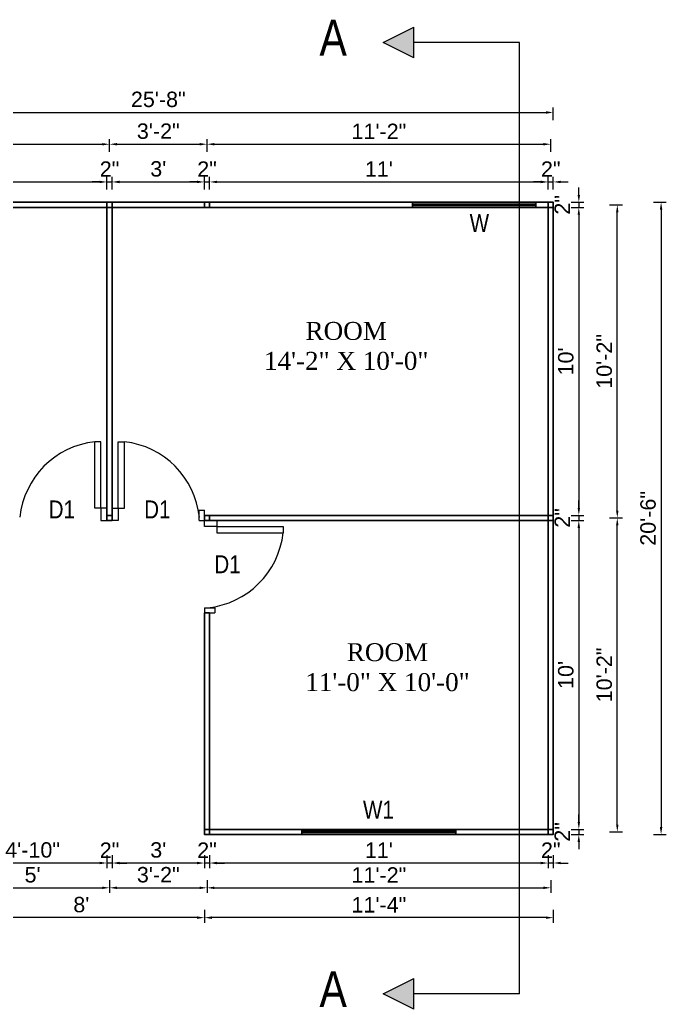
# Model space of a CAD drawing. Header units: inches. Extents: x 367408 to 389323, y -53247 to -41521.
# Drawn here: x 377481.8 to 377733.9, y -51801.8 to -51416.2 of the extents above; entities that cross this region are included whole.
import ezdxf

# ---------------------------------------------------------------- set-up
doc = ezdxf.new("R2010")
doc.units = ezdxf.units.IN
doc.header["$LTSCALE"] = 2
doc.header["$MEASUREMENT"] = 0
doc.header["$PDMODE"] = 34
doc.layers.get('0').update_dxf_attribs({"linetype": 'CONTINUOUS'})
doc.layers.get('DEFPOINTS').update_dxf_attribs({"color": 141, "linetype": 'CONTINUOUS'})
for name, color, linetype, lineweight in [('dimension', 160, 'CONTINUOUS', 15), ('OUTLINE', 1, 'CONTINUOUS', 25), ('steps', 253, 'CONTINUOUS', 20)]:
    doc.layers.add(name, color=color, linetype=linetype, lineweight=lineweight)
doc.styles.add('Lettring Text', font='arial.ttf')
doc.styles.get("Standard").update_dxf_attribs({"font": 'ARIALN.TTF'})
doc.dimstyles.new('Copy of Standard', dxfattribs={"dimtxt": 6, "dimasz": 2.875, "dimexe": 2, "dimexo": 4, "dimgap": 2, "dimtad": 1, "dimdec": 0, "dimrnd": 1, "dimzin": 0, "dimdsep": 46, "dimlunit": 4, "dimtxsty": 'Lettring Text', "dimcen": 0.1, "dimclrd": 7, "dimclre": 7, "dimclrt": 7, "dimazin": 0, "dimtfac": 0.645, "dimtdec": 0, "dimtmove": 1, "dimatfit": 0, "dimfxl": 3, "dimfxlon": 1, "dimtfillclr": 256, "dimtolj": 1, "dimtzin": 0, "dimlwd": -1, "dimlwe": -1, "dimarcsym": 2})

# ---------------------------------------------------------------- blocks, each defined once
blk = doc.blocks.new('*D1070')
at = {"layer": 'DEFPOINTS', "color": 0, "ltscale": 0.5, "transparency": 16777216}
for p in [(377515.84, -51479.43), (377383.84, -51487.36), (377515.84, -51487.36)]:
    blk.add_point(p, dxfattribs=at)
at = {"layer": 'steps', "color": 7, "ltscale": 0.5, "transparency": 16777216}
for p, q in [((377383.84, -51482.43), (377383.84, -51477.43)), ((377515.84, -51482.43), (377515.84, -51477.43)), ((377386.72, -51479.43), (377512.97, -51479.43))]:
    blk.add_line(p, q, dxfattribs=at)
for points in [[(377386.72, -51478.95), (377386.72, -51479.91), (377383.84, -51479.43)], [(377512.97, -51478.95), (377512.97, -51479.91), (377515.84, -51479.43)]]:
    blk.add_solid(points, dxfattribs=at)
at = {"layer": 'steps', "color": 7, "ltscale": 0.5, "transparency": 16777216, "insert": (377449.84, -51474.42), "char_height": 6, "attachment_point": 5, "style": 'Lettring Text'}
blk.add_mtext("\\A1;11'", dxfattribs=at)
blk = doc.blocks.new('*D1071')
at = {"layer": 'DEFPOINTS', "color": 0, "ltscale": 0.5, "transparency": 16777216}
for p in [(377517.84, -51479.43), (377515.84, -51487.36), (377517.84, -51487.36)]:
    blk.add_point(p, dxfattribs=at)
at = {"layer": 'steps', "color": 7, "ltscale": 0.5, "transparency": 16777216}
for p, q in [((377515.84, -51482.43), (377515.84, -51477.43)), ((377517.84, -51482.43), (377517.84, -51477.43)), ((377512.97, -51479.43), (377510.09, -51479.43)), ((377515.84, -51479.43), (377517.84, -51479.43)), ((377520.72, -51479.43), (377523.59, -51479.43))]:
    blk.add_line(p, q, dxfattribs=at)
for points in [[(377512.97, -51478.95), (377512.97, -51479.91), (377515.84, -51479.43)], [(377520.72, -51478.95), (377520.72, -51479.91), (377517.84, -51479.43)]]:
    blk.add_solid(points, dxfattribs=at)
at = {"layer": 'steps', "color": 7, "ltscale": 0.5, "transparency": 16777216, "insert": (377516.84, -51474.42), "char_height": 6, "attachment_point": 5, "style": 'Lettring Text'}
blk.add_mtext('\\A1;2"', dxfattribs=at)
blk = doc.blocks.new('*D1072')
at = {"layer": 'DEFPOINTS', "color": 0, "ltscale": 0.5, "transparency": 16777216}
for p in [(377553.84, -51479.43), (377517.84, -51487.36), (377553.84, -51487.36)]:
    blk.add_point(p, dxfattribs=at)
at = {"layer": 'steps', "color": 7, "ltscale": 0.5, "transparency": 16777216}
for p, q in [((377517.84, -51482.43), (377517.84, -51477.43)), ((377553.84, -51482.43), (377553.84, -51477.43)), ((377520.72, -51479.43), (377550.97, -51479.43))]:
    blk.add_line(p, q, dxfattribs=at)
for points in [[(377520.72, -51478.95), (377520.72, -51479.91), (377517.84, -51479.43)], [(377550.97, -51478.95), (377550.97, -51479.91), (377553.84, -51479.43)]]:
    blk.add_solid(points, dxfattribs=at)
at = {"layer": 'steps', "color": 7, "ltscale": 0.5, "transparency": 16777216, "insert": (377535.84, -51474.37), "char_height": 6, "attachment_point": 5, "style": 'Lettring Text'}
blk.add_mtext("\\A1;3'", dxfattribs=at)
blk = doc.blocks.new('*D1073')
at = {"layer": 'DEFPOINTS', "color": 0, "ltscale": 0.5, "transparency": 16777216}
for p in [(377555.84, -51479.43), (377553.84, -51487.36), (377555.84, -51487.36)]:
    blk.add_point(p, dxfattribs=at)
at = {"layer": 'steps', "color": 7, "ltscale": 0.5, "transparency": 16777216}
for p, q in [((377553.84, -51482.43), (377553.84, -51477.43)), ((377555.84, -51482.43), (377555.84, -51477.43)), ((377550.97, -51479.43), (377548.09, -51479.43)), ((377553.84, -51479.43), (377555.84, -51479.43)), ((377558.72, -51479.43), (377561.59, -51479.43))]:
    blk.add_line(p, q, dxfattribs=at)
for points in [[(377550.97, -51478.95), (377550.97, -51479.91), (377553.84, -51479.43)], [(377558.72, -51478.95), (377558.72, -51479.91), (377555.84, -51479.43)]]:
    blk.add_solid(points, dxfattribs=at)
at = {"layer": 'steps', "color": 7, "ltscale": 0.5, "transparency": 16777216, "insert": (377554.84, -51474.42), "char_height": 6, "attachment_point": 5, "style": 'Lettring Text'}
blk.add_mtext('\\A1;2"', dxfattribs=at)
blk = doc.blocks.new('*D1074')
at = {"layer": 'DEFPOINTS', "color": 0, "ltscale": 0.5, "transparency": 16777216}
for p in [(377687.84, -51479.43), (377555.84, -51487.36), (377687.84, -51487.36)]:
    blk.add_point(p, dxfattribs=at)
at = {"layer": 'steps', "color": 7, "ltscale": 0.5, "transparency": 16777216}
for p, q in [((377555.84, -51482.43), (377555.84, -51477.43)), ((377687.84, -51482.43), (377687.84, -51477.43)), ((377558.72, -51479.43), (377684.97, -51479.43))]:
    blk.add_line(p, q, dxfattribs=at)
for points in [[(377558.72, -51478.95), (377558.72, -51479.91), (377555.84, -51479.43)], [(377684.97, -51478.95), (377684.97, -51479.91), (377687.84, -51479.43)]]:
    blk.add_solid(points, dxfattribs=at)
at = {"layer": 'steps', "color": 7, "ltscale": 0.5, "transparency": 16777216, "insert": (377621.84, -51474.42), "char_height": 6, "attachment_point": 5, "style": 'Lettring Text'}
blk.add_mtext("\\A1;11'", dxfattribs=at)
blk = doc.blocks.new('*D1075')
at = {"layer": 'DEFPOINTS', "color": 0, "ltscale": 0.5, "transparency": 16777216}
for p in [(377689.84, -51479.43), (377687.84, -51487.36), (377689.84, -51487.36)]:
    blk.add_point(p, dxfattribs=at)
at = {"layer": 'steps', "color": 7, "ltscale": 0.5, "transparency": 16777216}
for p, q in [((377687.84, -51482.43), (377687.84, -51477.43)), ((377689.84, -51482.43), (377689.84, -51477.43)), ((377684.97, -51479.43), (377682.09, -51479.43)), ((377687.84, -51479.43), (377689.84, -51479.43)), ((377692.72, -51479.43), (377695.59, -51479.43))]:
    blk.add_line(p, q, dxfattribs=at)
for points in [[(377684.97, -51478.95), (377684.97, -51479.91), (377687.84, -51479.43)], [(377692.72, -51478.95), (377692.72, -51479.91), (377689.84, -51479.43)]]:
    blk.add_solid(points, dxfattribs=at)
at = {"layer": 'steps', "color": 7, "ltscale": 0.5, "transparency": 16777216, "insert": (377688.84, -51474.42), "char_height": 6, "attachment_point": 5, "style": 'Lettring Text'}
blk.add_mtext('\\A1;2"', dxfattribs=at)
blk = doc.blocks.new('*D1066')
at = {"layer": 'DEFPOINTS', "color": 0, "ltscale": 0.5, "transparency": 16777216}
for p in [(377516.84, -51464.74), (377382.84, -51488.36), (377516.84, -51488.36)]:
    blk.add_point(p, dxfattribs=at)
at = {"layer": 'steps', "color": 7, "ltscale": 0.5, "transparency": 16777216}
for p, q in [((377382.84, -51467.74), (377382.84, -51462.74)), ((377516.84, -51467.74), (377516.84, -51462.74)), ((377385.72, -51464.74), (377513.97, -51464.74))]:
    blk.add_line(p, q, dxfattribs=at)
for points in [[(377385.72, -51464.26), (377385.72, -51465.21), (377382.84, -51464.74)], [(377513.97, -51464.26), (377513.97, -51465.21), (377516.84, -51464.74)]]:
    blk.add_solid(points, dxfattribs=at)
at = {"layer": 'steps', "color": 7, "ltscale": 0.5, "transparency": 16777216, "insert": (377449.84, -51459.72), "char_height": 6, "attachment_point": 5, "style": 'Lettring Text'}
blk.add_mtext('\\A1;11\'-2"', dxfattribs=at)
blk = doc.blocks.new('*D1067')
at = {"layer": 'DEFPOINTS', "color": 0, "ltscale": 0.5, "transparency": 16777216}
for p in [(377554.84, -51464.74), (377516.84, -51488.36), (377554.84, -51488.36)]:
    blk.add_point(p, dxfattribs=at)
at = {"layer": 'steps', "color": 7, "ltscale": 0.5, "transparency": 16777216}
for p, q in [((377516.84, -51467.74), (377516.84, -51462.74)), ((377554.84, -51467.74), (377554.84, -51462.74)), ((377519.72, -51464.74), (377551.97, -51464.74))]:
    blk.add_line(p, q, dxfattribs=at)
for points in [[(377519.72, -51464.26), (377519.72, -51465.21), (377516.84, -51464.74)], [(377551.97, -51464.26), (377551.97, -51465.21), (377554.84, -51464.74)]]:
    blk.add_solid(points, dxfattribs=at)
at = {"layer": 'steps', "color": 7, "ltscale": 0.5, "transparency": 16777216, "insert": (377535.84, -51459.67), "char_height": 6, "attachment_point": 5, "style": 'Lettring Text'}
blk.add_mtext('\\A1;3\'-2"', dxfattribs=at)
blk = doc.blocks.new('*D1068')
at = {"layer": 'DEFPOINTS', "color": 0, "ltscale": 0.5, "transparency": 16777216}
for p in [(377688.84, -51464.74), (377554.84, -51488.36), (377688.84, -51488.36)]:
    blk.add_point(p, dxfattribs=at)
at = {"layer": 'steps', "color": 7, "ltscale": 0.5, "transparency": 16777216}
for p, q in [((377554.84, -51467.74), (377554.84, -51462.74)), ((377688.84, -51467.74), (377688.84, -51462.74)), ((377557.72, -51464.74), (377685.97, -51464.74))]:
    blk.add_line(p, q, dxfattribs=at)
for points in [[(377557.72, -51464.26), (377557.72, -51465.21), (377554.84, -51464.74)], [(377685.97, -51464.26), (377685.97, -51465.21), (377688.84, -51464.74)]]:
    blk.add_solid(points, dxfattribs=at)
at = {"layer": 'steps', "color": 7, "ltscale": 0.5, "transparency": 16777216, "insert": (377621.84, -51459.72), "char_height": 6, "attachment_point": 5, "style": 'Lettring Text'}
blk.add_mtext('\\A1;11\'-2"', dxfattribs=at)
blk = doc.blocks.new('*D1069')
at = {"layer": 'DEFPOINTS', "color": 0, "ltscale": 0.5, "transparency": 16777216}
for p in [(377689.84, -51452.36), (377381.84, -51487.36), (377689.84, -51487.36)]:
    blk.add_point(p, dxfattribs=at)
at = {"layer": 'steps', "color": 7, "ltscale": 0.5, "transparency": 16777216}
for p, q in [((377381.84, -51455.36), (377381.84, -51450.36)), ((377689.84, -51455.36), (377689.84, -51450.36)), ((377384.72, -51452.36), (377686.97, -51452.36))]:
    blk.add_line(p, q, dxfattribs=at)
for points in [[(377384.72, -51451.88), (377384.72, -51452.84), (377381.84, -51452.36)], [(377686.97, -51451.88), (377686.97, -51452.84), (377689.84, -51452.36)]]:
    blk.add_solid(points, dxfattribs=at)
at = {"layer": 'steps', "color": 7, "ltscale": 0.5, "transparency": 16777216, "insert": (377535.84, -51447.29), "char_height": 6, "attachment_point": 5, "style": 'Lettring Text'}
blk.add_mtext('\\A1;25\'-8"', dxfattribs=at)
blk = doc.blocks.new('*D1085')
at = {"layer": 'DEFPOINTS', "color": 0, "ltscale": 0.5, "transparency": 16777216}
for p in [(377687.84, -51733.71), (377689.84, -51733.71), (377687.84, -51744.83)]:
    blk.add_point(p, dxfattribs=at)
at = {"layer": 'steps', "color": 7, "ltscale": 0.5, "transparency": 16777216}
for p, q in [((377684.97, -51744.83), (377682.09, -51744.83)), ((377687.84, -51741.83), (377687.84, -51746.83)), ((377689.84, -51744.83), (377687.84, -51744.83)), ((377689.84, -51741.83), (377689.84, -51746.83)), ((377692.72, -51744.83), (377695.59, -51744.83))]:
    blk.add_line(p, q, dxfattribs=at)
for points in [[(377684.97, -51744.35), (377684.97, -51745.31), (377687.84, -51744.83)], [(377692.72, -51744.35), (377692.72, -51745.31), (377689.84, -51744.83)]]:
    blk.add_solid(points, dxfattribs=at)
at = {"layer": 'steps', "color": 7, "ltscale": 0.5, "transparency": 16777216, "insert": (377688.84, -51739.82), "char_height": 6, "attachment_point": 5, "style": 'Lettring Text'}
blk.add_mtext('\\A1;2"', dxfattribs=at)
blk = doc.blocks.new('*D1086')
at = {"layer": 'DEFPOINTS', "color": 0, "ltscale": 0.5, "transparency": 16777216}
for p in [(377555.84, -51733.71), (377687.84, -51733.71), (377555.84, -51744.83)]:
    blk.add_point(p, dxfattribs=at)
at = {"layer": 'steps', "color": 7, "ltscale": 0.5, "transparency": 16777216}
for p, q in [((377555.84, -51741.83), (377555.84, -51746.83)), ((377684.97, -51744.83), (377558.72, -51744.83)), ((377687.84, -51741.83), (377687.84, -51746.83))]:
    blk.add_line(p, q, dxfattribs=at)
for points in [[(377558.72, -51744.35), (377558.72, -51745.31), (377555.84, -51744.83)], [(377684.97, -51744.35), (377684.97, -51745.31), (377687.84, -51744.83)]]:
    blk.add_solid(points, dxfattribs=at)
at = {"layer": 'steps', "color": 7, "ltscale": 0.5, "transparency": 16777216, "insert": (377621.84, -51739.82), "char_height": 6, "attachment_point": 5, "style": 'Lettring Text'}
blk.add_mtext("\\A1;11'", dxfattribs=at)
blk = doc.blocks.new('*D1087')
at = {"layer": 'DEFPOINTS', "color": 0, "ltscale": 0.5, "transparency": 16777216}
for p in [(377553.84, -51733.71), (377555.84, -51733.71), (377553.84, -51744.83)]:
    blk.add_point(p, dxfattribs=at)
at = {"layer": 'steps', "color": 7, "ltscale": 0.5, "transparency": 16777216}
for p, q in [((377550.97, -51744.83), (377548.09, -51744.83)), ((377553.84, -51741.83), (377553.84, -51746.83)), ((377555.84, -51744.83), (377553.84, -51744.83)), ((377555.84, -51741.83), (377555.84, -51746.83)), ((377558.72, -51744.83), (377561.59, -51744.83))]:
    blk.add_line(p, q, dxfattribs=at)
for points in [[(377550.97, -51744.35), (377550.97, -51745.31), (377553.84, -51744.83)], [(377558.72, -51744.35), (377558.72, -51745.31), (377555.84, -51744.83)]]:
    blk.add_solid(points, dxfattribs=at)
at = {"layer": 'steps', "color": 7, "ltscale": 0.5, "transparency": 16777216, "insert": (377554.84, -51739.82), "char_height": 6, "attachment_point": 5, "style": 'Lettring Text'}
blk.add_mtext('\\A1;2"', dxfattribs=at)
blk = doc.blocks.new('*D1088')
at = {"layer": 'DEFPOINTS', "color": 0, "ltscale": 0.5, "transparency": 16777216}
for p in [(377517.84, -51611.36), (377553.84, -51733.71), (377517.84, -51744.83)]:
    blk.add_point(p, dxfattribs=at)
at = {"layer": 'steps', "color": 7, "ltscale": 0.5, "transparency": 16777216}
for p, q in [((377517.84, -51741.83), (377517.84, -51746.83)), ((377550.97, -51744.83), (377520.72, -51744.83)), ((377553.84, -51741.83), (377553.84, -51746.83))]:
    blk.add_line(p, q, dxfattribs=at)
for points in [[(377520.72, -51744.35), (377520.72, -51745.31), (377517.84, -51744.83)], [(377550.97, -51744.35), (377550.97, -51745.31), (377553.84, -51744.83)]]:
    blk.add_solid(points, dxfattribs=at)
at = {"layer": 'steps', "color": 7, "ltscale": 0.5, "transparency": 16777216, "insert": (377535.84, -51739.76), "char_height": 6, "attachment_point": 5, "style": 'Lettring Text'}
blk.add_mtext("\\A1;3'", dxfattribs=at)
blk = doc.blocks.new('*D1095')
at = {"layer": 'DEFPOINTS', "color": 0, "ltscale": 0.5, "transparency": 16777216}
for p in [(377515.84, -51611.36), (377517.84, -51611.36), (377515.84, -51744.83)]:
    blk.add_point(p, dxfattribs=at)
at = {"layer": 'steps', "color": 7, "ltscale": 0.5, "transparency": 16777216}
for p, q in [((377512.97, -51744.83), (377510.09, -51744.83)), ((377515.84, -51741.83), (377515.84, -51746.83)), ((377517.84, -51744.83), (377515.84, -51744.83)), ((377517.84, -51741.83), (377517.84, -51746.83)), ((377520.72, -51744.83), (377523.59, -51744.83))]:
    blk.add_line(p, q, dxfattribs=at)
for points in [[(377512.97, -51744.35), (377512.97, -51745.31), (377515.84, -51744.83)], [(377520.72, -51744.35), (377520.72, -51745.31), (377517.84, -51744.83)]]:
    blk.add_solid(points, dxfattribs=at)
at = {"layer": 'steps', "color": 7, "ltscale": 0.5, "transparency": 16777216, "insert": (377516.84, -51739.82), "char_height": 6, "attachment_point": 5, "style": 'Lettring Text'}
blk.add_mtext('\\A1;2"', dxfattribs=at)
blk = doc.blocks.new('*D1096')
at = {"layer": 'DEFPOINTS', "color": 0, "ltscale": 0.5, "transparency": 16777216}
for p in [(377515.84, -51611.36), (377457.84, -51655.36), (377457.84, -51744.83)]:
    blk.add_point(p, dxfattribs=at)
at = {"layer": 'steps', "color": 7, "ltscale": 0.5, "transparency": 16777216}
for p, q in [((377457.84, -51741.83), (377457.84, -51746.83)), ((377512.97, -51744.83), (377460.72, -51744.83)), ((377515.84, -51741.83), (377515.84, -51746.83))]:
    blk.add_line(p, q, dxfattribs=at)
for points in [[(377460.72, -51744.35), (377460.72, -51745.31), (377457.84, -51744.83)], [(377512.97, -51744.35), (377512.97, -51745.31), (377515.84, -51744.83)]]:
    blk.add_solid(points, dxfattribs=at)
at = {"layer": 'steps', "color": 7, "ltscale": 0.5, "transparency": 16777216, "insert": (377486.84, -51739.76), "char_height": 6, "attachment_point": 5, "style": 'Lettring Text'}
blk.add_mtext('\\A1;4\'-10"', dxfattribs=at)
blk = doc.blocks.new('*D1079')
at = {"layer": 'DEFPOINTS', "color": 0, "ltscale": 0.5, "transparency": 16777216}
for p in [(377516.84, -51610.36), (377456.84, -51654.36), (377516.84, -51754.49)]:
    blk.add_point(p, dxfattribs=at)
at = {"layer": 'steps', "color": 7, "ltscale": 0.5, "transparency": 16777216}
for p, q in [((377456.84, -51751.49), (377456.84, -51756.49)), ((377516.84, -51751.49), (377516.84, -51756.49)), ((377459.72, -51754.49), (377513.97, -51754.49))]:
    blk.add_line(p, q, dxfattribs=at)
for points in [[(377459.72, -51754.01), (377459.72, -51754.97), (377456.84, -51754.49)], [(377513.97, -51754.01), (377513.97, -51754.97), (377516.84, -51754.49)]]:
    blk.add_solid(points, dxfattribs=at)
at = {"layer": 'steps', "color": 7, "ltscale": 0.5, "transparency": 16777216, "insert": (377486.84, -51749.44), "char_height": 6, "attachment_point": 5, "style": 'Lettring Text'}
blk.add_mtext("\\A1;5'", dxfattribs=at)
blk = doc.blocks.new('*D1080')
at = {"layer": 'DEFPOINTS', "color": 0, "ltscale": 0.5, "transparency": 16777216}
for p in [(377516.84, -51610.36), (377554.84, -51610.36), (377554.84, -51754.49)]:
    blk.add_point(p, dxfattribs=at)
at = {"layer": 'steps', "color": 7, "ltscale": 0.5, "transparency": 16777216}
for p, q in [((377516.84, -51751.49), (377516.84, -51756.49)), ((377554.84, -51751.49), (377554.84, -51756.49)), ((377519.72, -51754.49), (377551.97, -51754.49))]:
    blk.add_line(p, q, dxfattribs=at)
for points in [[(377519.72, -51754.01), (377519.72, -51754.97), (377516.84, -51754.49)], [(377551.97, -51754.01), (377551.97, -51754.97), (377554.84, -51754.49)]]:
    blk.add_solid(points, dxfattribs=at)
at = {"layer": 'steps', "color": 7, "ltscale": 0.5, "transparency": 16777216, "insert": (377535.84, -51749.42), "char_height": 6, "attachment_point": 5, "style": 'Lettring Text'}
blk.add_mtext('\\A1;3\'-2"', dxfattribs=at)
blk = doc.blocks.new('*D1081')
at = {"layer": 'DEFPOINTS', "color": 0, "ltscale": 0.5, "transparency": 16777216}
for p in [(377554.84, -51610.36), (377688.84, -51732.71), (377688.84, -51754.49)]:
    blk.add_point(p, dxfattribs=at)
at = {"layer": 'steps', "color": 7, "ltscale": 0.5, "transparency": 16777216}
for p, q in [((377554.84, -51751.49), (377554.84, -51756.49)), ((377688.84, -51751.49), (377688.84, -51756.49)), ((377557.72, -51754.49), (377685.97, -51754.49))]:
    blk.add_line(p, q, dxfattribs=at)
for points in [[(377557.72, -51754.01), (377557.72, -51754.97), (377554.84, -51754.49)], [(377685.97, -51754.01), (377685.97, -51754.97), (377688.84, -51754.49)]]:
    blk.add_solid(points, dxfattribs=at)
at = {"layer": 'steps', "color": 7, "ltscale": 0.5, "transparency": 16777216, "insert": (377621.84, -51749.48), "char_height": 6, "attachment_point": 5, "style": 'Lettring Text'}
blk.add_mtext('\\A1;11\'-2"', dxfattribs=at)
blk = doc.blocks.new('*D1082')
at = {"layer": 'DEFPOINTS', "color": 0, "ltscale": 0.5, "transparency": 16777216}
for p in [(377553.84, -51733.71), (377689.84, -51733.71), (377553.84, -51766.12)]:
    blk.add_point(p, dxfattribs=at)
at = {"layer": 'steps', "color": 7, "ltscale": 0.5, "transparency": 16777216}
for p, q in [((377553.84, -51763.12), (377553.84, -51768.12)), ((377689.84, -51763.12), (377689.84, -51768.12)), ((377686.97, -51766.12), (377556.72, -51766.12))]:
    blk.add_line(p, q, dxfattribs=at)
for points in [[(377556.72, -51765.64), (377556.72, -51766.6), (377553.84, -51766.12)], [(377686.97, -51765.64), (377686.97, -51766.6), (377689.84, -51766.12)]]:
    blk.add_solid(points, dxfattribs=at)
at = {"layer": 'steps', "color": 7, "ltscale": 0.5, "transparency": 16777216, "insert": (377621.84, -51761.11), "char_height": 6, "attachment_point": 5, "style": 'Lettring Text'}
blk.add_mtext('\\A1;11\'-4"', dxfattribs=at)
blk = doc.blocks.new('*D1083')
at = {"layer": 'DEFPOINTS', "color": 0, "ltscale": 0.5, "transparency": 16777216}
for p in [(377457.84, -51655.36), (377553.84, -51733.71), (377457.84, -51766.12)]:
    blk.add_point(p, dxfattribs=at)
at = {"layer": 'steps', "color": 7, "ltscale": 0.5, "transparency": 16777216}
for p, q in [((377457.84, -51763.12), (377457.84, -51768.12)), ((377553.84, -51763.12), (377553.84, -51768.12)), ((377550.97, -51766.12), (377460.72, -51766.12))]:
    blk.add_line(p, q, dxfattribs=at)
for points in [[(377460.72, -51765.64), (377460.72, -51766.6), (377457.84, -51766.12)], [(377550.97, -51765.64), (377550.97, -51766.6), (377553.84, -51766.12)]]:
    blk.add_solid(points, dxfattribs=at)
at = {"layer": 'steps', "color": 7, "ltscale": 0.5, "transparency": 16777216, "insert": (377505.84, -51761.06), "char_height": 6, "attachment_point": 5, "style": 'Lettring Text'}
blk.add_mtext("\\A1;8'", dxfattribs=at)
blk = doc.blocks.new('*D1094')
at = {"layer": 'DEFPOINTS', "color": 0, "ltscale": 0.5, "transparency": 16777216}
for p in [(377381.84, -51655.36), (377373.46, -51731.71), (377553.84, -51731.71)]:
    blk.add_point(p, dxfattribs=at)
at = {"layer": 'steps', "color": 7, "ltscale": 0.5, "transparency": 16777216}
for p, q in [((377376.46, -51655.36), (377371.46, -51655.36)), ((377373.46, -51658.24), (377373.46, -51728.83)), ((377376.46, -51731.71), (377371.46, -51731.71))]:
    blk.add_line(p, q, dxfattribs=at)
for points in [[(377372.99, -51658.24), (377373.94, -51658.24), (377373.46, -51655.36)], [(377372.99, -51728.83), (377373.94, -51728.83), (377373.46, -51731.71)]]:
    blk.add_solid(points, dxfattribs=at)
at = {"layer": 'steps', "color": 7, "ltscale": 0.5, "transparency": 16777216, "insert": (377368.4, -51693.53), "char_height": 6, "attachment_point": 5, "rotation": 90, "style": 'Lettring Text'}
blk.add_mtext('\\A1;6\'-4"', dxfattribs=at)
blk = doc.blocks.new('*D1107')
at = {"layer": 'DEFPOINTS', "color": 0, "ltscale": 0.5, "transparency": 16777216}
for p in [(377553.84, -51731.71), (377373.46, -51733.71), (377553.84, -51733.71)]:
    blk.add_point(p, dxfattribs=at)
at = {"layer": 'steps', "color": 7, "ltscale": 0.5, "transparency": 16777216}
for p, q in [((377373.46, -51728.83), (377373.46, -51725.96)), ((377376.46, -51731.71), (377371.46, -51731.71)), ((377373.46, -51731.71), (377373.46, -51733.71)), ((377376.46, -51733.71), (377371.46, -51733.71)), ((377373.46, -51736.58), (377373.46, -51739.46))]:
    blk.add_line(p, q, dxfattribs=at)
for points in [[(377372.99, -51728.83), (377373.94, -51728.83), (377373.46, -51731.71)], [(377372.99, -51736.58), (377373.94, -51736.58), (377373.46, -51733.71)]]:
    blk.add_solid(points, dxfattribs=at)
at = {"layer": 'steps', "color": 7, "ltscale": 0.5, "transparency": 16777216, "insert": (377368.45, -51732.71), "char_height": 6, "attachment_point": 5, "rotation": 90, "style": 'Lettring Text'}
blk.add_mtext('\\A1;2"', dxfattribs=at)
blk = doc.blocks.new('*D1110')
at = {"layer": 'DEFPOINTS', "color": 0, "ltscale": 0.5, "transparency": 16777216}
for p in [(377382.84, -51654.36), (377360.73, -51732.71), (377554.84, -51732.71)]:
    blk.add_point(p, dxfattribs=at)
at = {"layer": 'steps', "color": 7, "ltscale": 0.5, "transparency": 16777216}
for p, q in [((377363.73, -51654.36), (377358.73, -51654.36)), ((377360.73, -51657.24), (377360.73, -51729.83)), ((377363.73, -51732.71), (377358.73, -51732.71))]:
    blk.add_line(p, q, dxfattribs=at)
for points in [[(377360.25, -51657.24), (377361.21, -51657.24), (377360.73, -51654.36)], [(377360.25, -51729.83), (377361.21, -51729.83), (377360.73, -51732.71)]]:
    blk.add_solid(points, dxfattribs=at)
at = {"layer": 'steps', "color": 7, "ltscale": 0.5, "transparency": 16777216, "insert": (377355.67, -51693.53), "char_height": 6, "attachment_point": 5, "rotation": 90, "style": 'Lettring Text'}
blk.add_mtext('\\A1;6\'-6"', dxfattribs=at)
blk = doc.blocks.new('*D1100')
at = {"layer": 'DEFPOINTS', "color": 0, "ltscale": 0.5, "transparency": 16777216}
for p in [(377381.84, -51655.36), (377347.22, -51733.71), (377553.84, -51733.71)]:
    blk.add_point(p, dxfattribs=at)
at = {"layer": 'steps', "color": 7, "ltscale": 0.5, "transparency": 16777216}
for p, q in [((377350.22, -51655.36), (377345.22, -51655.36)), ((377347.22, -51658.24), (377347.22, -51730.83)), ((377350.22, -51733.71), (377345.22, -51733.71))]:
    blk.add_line(p, q, dxfattribs=at)
for points in [[(377346.74, -51658.24), (377347.7, -51658.24), (377347.22, -51655.36)], [(377346.74, -51730.83), (377347.7, -51730.83), (377347.22, -51733.71)]]:
    blk.add_solid(points, dxfattribs=at)
at = {"layer": 'steps', "color": 7, "ltscale": 0.5, "transparency": 16777216, "insert": (377342.16, -51694.53), "char_height": 6, "attachment_point": 5, "rotation": 90, "style": 'Lettring Text'}
blk.add_mtext('\\A1;6\'-6"', dxfattribs=at)
blk = doc.blocks.new('*D1101')
at = {"layer": 'DEFPOINTS', "color": 0, "ltscale": 0.5, "transparency": 16777216}
for p in [(377689.84, -51487.36), (377689.84, -51489.36), (377699.78, -51489.36)]:
    blk.add_point(p, dxfattribs=at)
at = {"layer": 'steps', "color": 7, "ltscale": 0.5, "transparency": 16777216}
for p, q in [((377699.78, -51484.49), (377699.78, -51481.61)), ((377696.78, -51487.36), (377701.78, -51487.36)), ((377696.78, -51489.36), (377701.78, -51489.36)), ((377699.78, -51487.36), (377699.78, -51489.36)), ((377699.78, -51492.24), (377699.78, -51495.11))]:
    blk.add_line(p, q, dxfattribs=at)
for points in [[(377699.3, -51484.49), (377700.26, -51484.49), (377699.78, -51487.36)], [(377699.3, -51492.24), (377700.26, -51492.24), (377699.78, -51489.36)]]:
    blk.add_solid(points, dxfattribs=at)
at = {"layer": 'steps', "color": 7, "ltscale": 0.5, "transparency": 16777216, "insert": (377693.3, -51488.36), "char_height": 6, "attachment_point": 5, "rotation": 90, "style": 'Lettring Text'}
blk.add_mtext('\\A1;2"', dxfattribs=at)
blk = doc.blocks.new('*D1102')
at = {"layer": 'DEFPOINTS', "color": 0, "ltscale": 0.5, "transparency": 16777216}
for p in [(377689.84, -51489.36), (377689.84, -51609.36), (377699.78, -51609.36)]:
    blk.add_point(p, dxfattribs=at)
at = {"layer": 'steps', "color": 7, "ltscale": 0.5, "transparency": 16777216}
for p, q in [((377696.78, -51489.36), (377701.78, -51489.36)), ((377699.78, -51492.24), (377699.78, -51606.49)), ((377696.78, -51609.36), (377701.78, -51609.36))]:
    blk.add_line(p, q, dxfattribs=at)
for points in [[(377699.3, -51492.24), (377700.26, -51492.24), (377699.78, -51489.36)], [(377699.3, -51606.49), (377700.26, -51606.49), (377699.78, -51609.36)]]:
    blk.add_solid(points, dxfattribs=at)
at = {"layer": 'steps', "color": 7, "ltscale": 0.5, "transparency": 16777216, "insert": (377694.72, -51549.36), "char_height": 6, "attachment_point": 5, "rotation": 90, "style": 'Lettring Text'}
blk.add_mtext("\\A1;10'", dxfattribs=at)
blk = doc.blocks.new('*D1103')
at = {"layer": 'DEFPOINTS', "color": 0, "ltscale": 0.5, "transparency": 16777216}
for p in [(377689.84, -51609.36), (377689.84, -51611.36), (377699.78, -51611.36)]:
    blk.add_point(p, dxfattribs=at)
at = {"layer": 'steps', "color": 7, "ltscale": 0.5, "transparency": 16777216}
for p, q in [((377699.78, -51606.49), (377699.78, -51603.61)), ((377696.78, -51609.36), (377701.78, -51609.36)), ((377699.78, -51609.36), (377699.78, -51611.36)), ((377696.78, -51611.36), (377701.78, -51611.36)), ((377699.78, -51614.24), (377699.78, -51617.11))]:
    blk.add_line(p, q, dxfattribs=at)
for points in [[(377699.3, -51606.49), (377700.26, -51606.49), (377699.78, -51609.36)], [(377699.3, -51614.24), (377700.26, -51614.24), (377699.78, -51611.36)]]:
    blk.add_solid(points, dxfattribs=at)
at = {"layer": 'steps', "color": 7, "ltscale": 0.5, "transparency": 16777216, "insert": (377693.3, -51610.36), "char_height": 6, "attachment_point": 5, "rotation": 90, "style": 'Lettring Text'}
blk.add_mtext('\\A1;2"', dxfattribs=at)
blk = doc.blocks.new('*D1104')
at = {"layer": 'DEFPOINTS', "color": 0, "ltscale": 0.5, "transparency": 16777216}
for p in [(377689.84, -51611.36), (377689.84, -51731.71), (377699.78, -51731.71)]:
    blk.add_point(p, dxfattribs=at)
at = {"layer": 'steps', "color": 7, "ltscale": 0.5, "transparency": 16777216}
for p, q in [((377696.78, -51611.36), (377701.78, -51611.36)), ((377699.78, -51614.24), (377699.78, -51728.83)), ((377696.78, -51731.71), (377701.78, -51731.71))]:
    blk.add_line(p, q, dxfattribs=at)
for points in [[(377699.3, -51614.24), (377700.26, -51614.24), (377699.78, -51611.36)], [(377699.3, -51728.83), (377700.26, -51728.83), (377699.78, -51731.71)]]:
    blk.add_solid(points, dxfattribs=at)
at = {"layer": 'steps', "color": 7, "ltscale": 0.5, "transparency": 16777216, "insert": (377694.72, -51671.53), "char_height": 6, "attachment_point": 5, "rotation": 90, "style": 'Lettring Text'}
blk.add_mtext("\\A1;10'", dxfattribs=at)
blk = doc.blocks.new('*D1105')
at = {"layer": 'DEFPOINTS', "color": 0, "ltscale": 0.5, "transparency": 16777216}
for p in [(377689.84, -51731.71), (377689.84, -51733.71), (377699.78, -51733.71)]:
    blk.add_point(p, dxfattribs=at)
at = {"layer": 'steps', "color": 7, "ltscale": 0.5, "transparency": 16777216}
for p, q in [((377699.78, -51728.83), (377699.78, -51725.96)), ((377696.78, -51731.71), (377701.78, -51731.71)), ((377699.78, -51731.71), (377699.78, -51733.71)), ((377696.78, -51733.71), (377701.78, -51733.71)), ((377699.78, -51736.58), (377699.78, -51739.46))]:
    blk.add_line(p, q, dxfattribs=at)
for points in [[(377699.3, -51728.83), (377700.26, -51728.83), (377699.78, -51731.71)], [(377699.3, -51736.58), (377700.26, -51736.58), (377699.78, -51733.71)]]:
    blk.add_solid(points, dxfattribs=at)
at = {"layer": 'steps', "color": 7, "ltscale": 0.5, "transparency": 16777216, "insert": (377693.3, -51732.71), "char_height": 6, "attachment_point": 5, "rotation": 90, "style": 'Lettring Text'}
blk.add_mtext('\\A1;2"', dxfattribs=at)
blk = doc.blocks.new('*D1106')
at = {"layer": 'DEFPOINTS', "color": 0, "ltscale": 0.5, "transparency": 16777216}
for p in [(377688.84, -51610.36), (377714.78, -51610.36), (377688.84, -51732.71)]:
    blk.add_point(p, dxfattribs=at)
at = {"layer": 'steps', "color": 7, "ltscale": 0.5, "transparency": 16777216}
for p, q in [((377711.78, -51610.36), (377716.78, -51610.36)), ((377714.78, -51729.83), (377714.78, -51613.24)), ((377711.78, -51732.71), (377716.78, -51732.71))]:
    blk.add_line(p, q, dxfattribs=at)
for points in [[(377714.3, -51613.24), (377715.25, -51613.24), (377714.78, -51610.36)], [(377714.3, -51729.83), (377715.25, -51729.83), (377714.78, -51732.71)]]:
    blk.add_solid(points, dxfattribs=at)
at = {"layer": 'steps', "color": 7, "ltscale": 0.5, "transparency": 16777216, "insert": (377709.71, -51671.53), "char_height": 6, "attachment_point": 5, "rotation": 90, "style": 'Lettring Text'}
blk.add_mtext('\\A1;10\'-2"', dxfattribs=at)
blk = doc.blocks.new('*D1076')
at = {"layer": 'DEFPOINTS', "color": 0, "ltscale": 0.5, "transparency": 16777216}
for p in [(377688.84, -51488.36), (377714.78, -51488.36), (377688.84, -51610.36)]:
    blk.add_point(p, dxfattribs=at)
at = {"layer": 'steps', "color": 7, "ltscale": 0.5, "transparency": 16777216}
for p, q in [((377711.78, -51488.36), (377716.78, -51488.36)), ((377714.78, -51607.49), (377714.78, -51491.24)), ((377711.78, -51610.36), (377716.78, -51610.36))]:
    blk.add_line(p, q, dxfattribs=at)
for points in [[(377714.3, -51491.24), (377715.25, -51491.24), (377714.78, -51488.36)], [(377714.3, -51607.49), (377715.25, -51607.49), (377714.78, -51610.36)]]:
    blk.add_solid(points, dxfattribs=at)
at = {"layer": 'steps', "color": 7, "ltscale": 0.5, "transparency": 16777216, "insert": (377709.71, -51549.36), "char_height": 6, "attachment_point": 5, "rotation": 90, "style": 'Lettring Text'}
blk.add_mtext('\\A1;10\'-2"', dxfattribs=at)
blk = doc.blocks.new('*D1077')
at = {"layer": 'DEFPOINTS', "color": 0, "ltscale": 0.5, "transparency": 16777216}
for p in [(377689.84, -51487.36), (377689.84, -51733.71), (377731.85, -51733.71)]:
    blk.add_point(p, dxfattribs=at)
at = {"layer": 'steps', "color": 7, "ltscale": 0.5, "transparency": 16777216}
for p, q in [((377728.85, -51487.36), (377733.85, -51487.36)), ((377731.85, -51490.24), (377731.85, -51730.83)), ((377728.85, -51733.71), (377733.85, -51733.71))]:
    blk.add_line(p, q, dxfattribs=at)
for points in [[(377731.37, -51490.24), (377732.33, -51490.24), (377731.85, -51487.36)], [(377731.37, -51730.83), (377732.33, -51730.83), (377731.85, -51733.71)]]:
    blk.add_solid(points, dxfattribs=at)
at = {"layer": 'steps', "color": 7, "ltscale": 0.5, "transparency": 16777216, "insert": (377726.79, -51610.53), "char_height": 6, "attachment_point": 5, "rotation": 90, "style": 'Lettring Text'}
blk.add_mtext('\\A1;20\'-6"', dxfattribs=at)

msp = doc.modelspace()

# ---------------------------------------------------------------- hatches: boundary and pattern name
at = {"linetype": 'ByBlock', "lineweight": 5}
for points in [[(377623.46, -51425.06), (377635.46, -51431.06), (377635.46, -51419.06)], [(377623.46, -51795.8), (377635.46, -51801.8), (377635.46, -51789.8)]]:
    msp.add_hatch(color=7, dxfattribs=at).paths.add_polyline_path(points)

# ---------------------------------------------------------------- linework, layer by layer
at = {"color": 7, "linetype": 'ByBlock', "lineweight": 5}
for p, q in [((377623.46, -51425.06), (377635.46, -51419.06)), ((377635.46, -51431.06), (377635.46, -51419.06)), ((377635.46, -51431.06), (377623.46, -51425.06)), ((377676.63, -51425.06), (377635.46, -51425.06)), ((377676.63, -51795.8), (377676.63, -51425.06)), ((377623.46, -51795.8), (377635.46, -51789.8)), ((377635.46, -51801.8), (377635.46, -51789.8)), ((377635.46, -51801.8), (377623.46, -51795.8)), ((377676.63, -51795.8), (377635.46, -51795.8))]:
    msp.add_line(p, q, dxfattribs=at)
at = {"layer": 'dimension', "ltscale": 7}
for p, q in [((377511.04, -51606.56), (377511.04, -51580.69)), ((377513.44, -51580.69), (377511.04, -51580.69)), ((377513.44, -51606.56), (377513.44, -51580.69)), ((377520.24, -51606.56), (377520.24, -51580.69)), ((377520.24, -51580.69), (377522.64, -51580.69)), ((377522.64, -51606.56), (377522.64, -51580.69)), ((377513.44, -51606.56), (377511.04, -51606.56)), ((377515.84, -51606.56), (377513.44, -51606.56)), ((377513.44, -51606.56), (377513.44, -51611.36)), ((377515.84, -51611.36), (377515.84, -51606.56)), ((377517.84, -51606.56), (377520.24, -51606.56)), ((377517.84, -51611.36), (377517.84, -51606.56)), ((377520.24, -51606.56), (377520.24, -51611.36)), ((377520.24, -51606.56), (377522.64, -51606.56)), ((377551.84, -51611.36), (377551.84, -51607.36)), ((377551.84, -51607.36), (377553.84, -51607.36)), ((377553.84, -51611.36), (377553.84, -51607.36)), ((377513.44, -51611.36), (377515.84, -51611.36)), ((377520.24, -51611.36), (377517.84, -51611.36)), ((377551.84, -51611.36), (377553.84, -51611.36)), ((377553.84, -51613.76), (377553.84, -51611.36)), ((377553.84, -51611.36), (377558.64, -51611.36)), ((377558.64, -51613.76), (377553.84, -51613.76)), ((377558.64, -51611.36), (377558.64, -51613.76)), ((377558.64, -51613.76), (377584.52, -51613.76)), ((377558.64, -51613.76), (377558.64, -51616.16)), ((377584.52, -51613.76), (377584.52, -51616.16)), ((377558.64, -51616.16), (377584.52, -51616.16)), ((377553.84, -51645.36), (377557.84, -51645.36)), ((377553.84, -51645.36), (377553.84, -51647.36)), ((377553.84, -51647.36), (377557.84, -51647.36)), ((377557.84, -51645.36), (377557.84, -51647.36))]:
    msp.add_line(p, q, dxfattribs=at)
for centre, start, end in [((377514.72, -51613.54), 96.3827, 174.0013), ((377518.97, -51613.54), 5.9987, 83.6173), ((377551.67, -51612.49), 275.9987, 353.6173)]:
    msp.add_arc(centre, 33.06, start, end, dxfattribs=at)
at = {"layer": 'OUTLINE'}
for p, q in [((377381.84, -51487.36), (377689.84, -51487.36)), ((377383.84, -51489.36), (377515.84, -51489.36)), ((377515.84, -51609.36), (377515.84, -51489.36)), ((377517.84, -51609.36), (377517.84, -51489.36)), ((377517.84, -51489.36), (377687.84, -51489.36)), ((377634.99, -51487.36), (377634.99, -51489.36)), ((377634.99, -51488.11), (377682.99, -51488.11)), ((377634.99, -51488.61), (377682.99, -51488.61)), ((377682.99, -51487.36), (377682.99, -51489.36)), ((377687.84, -51609.36), (377687.84, -51489.36)), ((377689.84, -51733.71), (377689.84, -51487.36)), ((377553.84, -51609.36), (377687.84, -51609.36)), ((377515.84, -51611.36), (377517.84, -51611.36)), ((377555.84, -51611.36), (377687.84, -51611.36)), ((377687.84, -51731.71), (377687.84, -51611.36)), ((377553.84, -51733.71), (377553.84, -51647.36)), ((377553.84, -51647.36), (377555.84, -51647.36)), ((377555.84, -51731.71), (377555.84, -51647.36)), ((377687.84, -51731.71), (377555.84, -51731.71)), ((377591.84, -51733.71), (377591.84, -51731.71)), ((377591.84, -51732.46), (377651.84, -51732.46)), ((377591.84, -51732.96), (377651.84, -51732.96)), ((377651.84, -51733.71), (377651.84, -51731.71)), ((377689.84, -51733.71), (377553.84, -51733.71))]:
    msp.add_line(p, q, dxfattribs=at)
for points in [[(377515.84, -51487.36), (377517.84, -51487.36), (377517.84, -51489.36), (377515.84, -51489.36)], [(377553.84, -51487.36), (377555.84, -51487.36), (377555.84, -51489.36), (377553.84, -51489.36)], [(377687.84, -51487.36), (377689.84, -51487.36), (377689.84, -51489.36), (377687.84, -51489.36)], [(377515.84, -51609.36), (377517.84, -51609.36), (377517.84, -51611.36), (377515.84, -51611.36)], [(377553.84, -51609.36), (377555.84, -51609.36), (377555.84, -51611.36), (377553.84, -51611.36)], [(377687.84, -51609.36), (377689.84, -51609.36), (377689.84, -51611.36), (377687.84, -51611.36)], [(377553.84, -51731.71), (377555.84, -51731.71), (377555.84, -51733.71), (377553.84, -51733.71)], [(377687.84, -51731.71), (377689.84, -51731.71), (377689.84, -51733.71), (377687.84, -51733.71)]]:
    msp.add_lwpolyline(points, close=True, dxfattribs=at)

# ---------------------------------------------------------------- texts
at = {"color": 7, "linetype": 'ByBlock', "lineweight": 5, "char_height": 14, "width": 26.5803, "attachment_point": 9}
for insert in [(377609.36, -51430.24), (377609.36, -51800.98)]:
    msp.add_mtext('A', dxfattribs=dict(at, insert=insert))
at = {"layer": 'steps', "color": 7, "ltscale": 0.3, "char_height": 7, "attachment_point": 8}
for s, insert in [('W', (377661.01, -51498.94)), ('{\\W1;D1}', (377498.23, -51610.55)), ('{\\W1;D1}', (377535.46, -51610.55)), ('{\\W1;D1}', (377562.82, -51631.91)), ('W1', (377621.66, -51727.58))]:
    msp.add_mtext_dynamic_manual_height_columns(s, width=18.6213, gutter_width=40, heights=[0], dxfattribs=dict(at, insert=insert))
at = {"layer": 'steps', "color": 7, "ltscale": 0.3, "char_height": 7, "attachment_point": 2}
for s, insert, width in [('{\\fTimes New Roman|b0|i0|c0|p18;ROOM \\P14\'-2" X 10\'-0"}', (377609.1, -51533.98), 76.0408), ('{\\fTimes New Roman|b0|i0|c0|p18;ROOM \\P11\'-0" X 10\'-0"}', (377625.19, -51659.17), 67.5051)]:
    msp.add_mtext(s, dxfattribs=dict(at, insert=insert, width=width))

# ---------------------------------------------------------------- dimensions: what is measured, and where the dimension line sits
at = {"layer": 'steps', "ltscale": 0.5}
for base, p1, p2, picture, middle in [((377689.84, -51452.36), (377381.84, -51487.36), (377689.84, -51487.36), '*D1069', (377535.84, -51447.29)), ((377516.84, -51464.74), (377382.84, -51488.36), (377516.84, -51488.36), '*D1066', (377449.84, -51459.72)), ((377554.84, -51464.74), (377516.84, -51488.36), (377554.84, -51488.36), '*D1067', (377535.84, -51459.67)), ((377688.84, -51464.74), (377554.84, -51488.36), (377688.84, -51488.36), '*D1068', (377621.84, -51459.72)), ((377515.84, -51479.43), (377383.84, -51487.36), (377515.84, -51487.36), '*D1070', (377449.84, -51474.42)), ((377553.84, -51479.43), (377517.84, -51487.36), (377553.84, -51487.36), '*D1072', (377535.84, -51474.37)), ((377687.84, -51479.43), (377555.84, -51487.36), (377687.84, -51487.36), '*D1074', (377621.84, -51474.42)), ((377516.84, -51754.49), (377456.84, -51654.36), (377516.84, -51610.36), '*D1079', (377486.84, -51749.44)), ((377457.84, -51744.83), (377515.84, -51611.36), (377457.84, -51655.36), '*D1096', (377486.84, -51739.76)), ((377554.84, -51754.49), (377516.84, -51610.36), (377554.84, -51610.36), '*D1080', (377535.84, -51749.42)), ((377517.84, -51744.83), (377553.84, -51733.71), (377517.84, -51611.36), '*D1088', (377535.84, -51739.76)), ((377688.84, -51754.49), (377554.84, -51610.36), (377688.84, -51732.71), '*D1081', (377621.84, -51749.48)), ((377457.84, -51766.12), (377553.84, -51733.71), (377457.84, -51655.36), '*D1083', (377505.84, -51761.06)), ((377553.84, -51766.12), (377689.84, -51733.71), (377553.84, -51733.71), '*D1082', (377621.84, -51761.11)), ((377555.84, -51744.83), (377687.84, -51733.71), (377555.84, -51733.71), '*D1086', (377621.84, -51739.82))]:
    dim = msp.add_linear_dim(base=base, p1=p1, p2=p2, dimstyle='Copy of Standard', dxfattribs=at)
    dim.commit()
    dim.dimension.update_dxf_attribs({"geometry": picture, "text_midpoint": middle})
for base, p1, p2, picture, middle in [((377517.84, -51479.43), (377515.84, -51487.36), (377517.84, -51487.36), '*D1071', (377516.84, -51479.43)), ((377555.84, -51479.43), (377553.84, -51487.36), (377555.84, -51487.36), '*D1073', (377554.84, -51479.43)), ((377689.84, -51479.43), (377687.84, -51487.36), (377689.84, -51487.36), '*D1075', (377688.84, -51479.43)), ((377515.84, -51744.83), (377517.84, -51611.36), (377515.84, -51611.36), '*D1095', (377516.84, -51744.83)), ((377553.84, -51744.83), (377555.84, -51733.71), (377553.84, -51733.71), '*D1087', (377554.84, -51744.83)), ((377687.84, -51744.83), (377689.84, -51733.71), (377687.84, -51733.71), '*D1085', (377688.84, -51744.83))]:
    dim = msp.add_linear_dim(base=base, p1=p1, p2=p2, dimstyle='Copy of Standard', dxfattribs=at)
    dim.commit()
    dim.dimension.update_dxf_attribs({"geometry": picture, "text_midpoint": middle, "dimtype": 160})
for base, p1, p2, picture, middle in [((377699.78, -51489.36), (377689.84, -51487.36), (377689.84, -51489.36), '*D1101', (377698.31, -51488.36)), ((377699.78, -51611.36), (377689.84, -51609.36), (377689.84, -51611.36), '*D1103', (377698.31, -51610.36)), ((377373.46, -51733.71), (377553.84, -51731.71), (377553.84, -51733.71), '*D1107', (377373.46, -51732.71)), ((377699.78, -51733.71), (377689.84, -51731.71), (377689.84, -51733.71), '*D1105', (377698.31, -51732.71))]:
    dim = msp.add_linear_dim(base=base, p1=p1, p2=p2, angle=90, dimstyle='Copy of Standard', dxfattribs=at)
    dim.commit()
    dim.dimension.update_dxf_attribs({"geometry": picture, "text_midpoint": middle, "dimtype": 160})
for base, p1, p2, picture, middle in [((377714.78, -51488.36), (377688.84, -51610.36), (377688.84, -51488.36), '*D1076', (377709.71, -51549.36)), ((377731.85, -51733.71), (377689.84, -51487.36), (377689.84, -51733.71), '*D1077', (377726.79, -51610.53)), ((377699.78, -51609.36), (377689.84, -51489.36), (377689.84, -51609.36), '*D1102', (377694.72, -51549.36)), ((377714.78, -51610.36), (377688.84, -51732.71), (377688.84, -51610.36), '*D1106', (377709.71, -51671.53)), ((377699.78, -51731.71), (377689.84, -51611.36), (377689.84, -51731.71), '*D1104', (377694.72, -51671.53)), ((377347.22, -51733.71), (377381.84, -51655.36), (377553.84, -51733.71), '*D1100', (377342.16, -51694.53)), ((377360.73, -51732.71), (377382.84, -51654.36), (377554.84, -51732.71), '*D1110', (377355.67, -51693.53)), ((377373.46, -51731.71), (377381.84, -51655.36), (377553.84, -51731.71), '*D1094', (377368.4, -51693.53))]:
    dim = msp.add_linear_dim(base=base, p1=p1, p2=p2, angle=90, dimstyle='Copy of Standard', dxfattribs=at)
    dim.commit()
    dim.dimension.update_dxf_attribs({"geometry": picture, "text_midpoint": middle})

doc.saveas('drawing.dxf')
